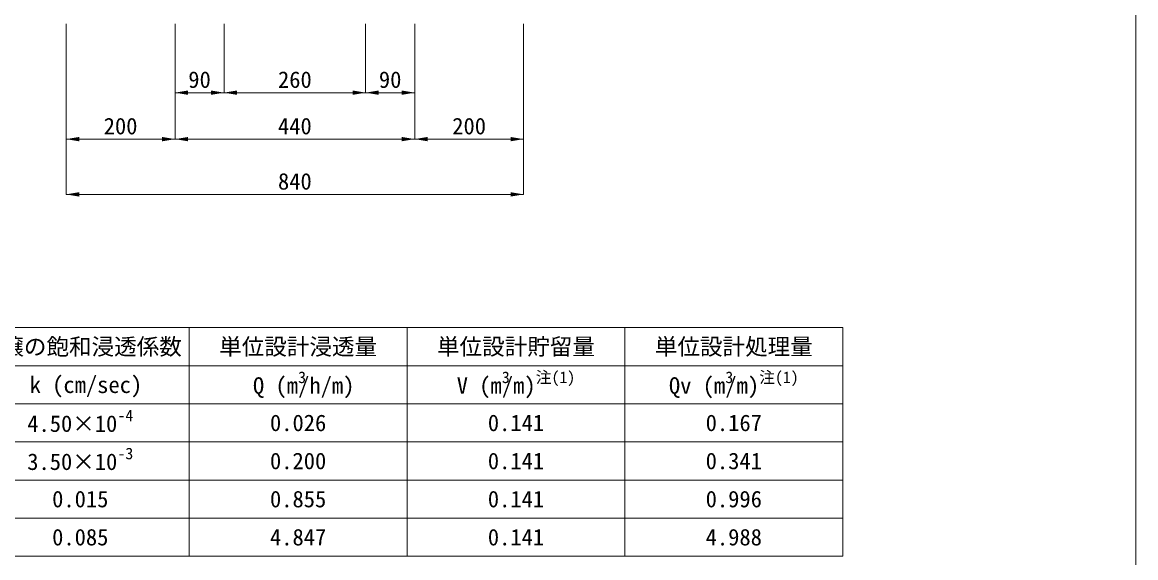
# Model space of a CAD drawing. Units: millimetres at full size. Extents: x 47228 to 87734, y -20408 to -2620.
# Drawn here: x 56403 to 58448, y -17161 to -16177 of the extents above; entities that cross this region are included whole.
import ezdxf
from ezdxf.enums import TextEntityAlignment as Align

# ---------------------------------------------------------------- set-up
doc = ezdxf.new("R2010")
doc.units = ezdxf.units.MM
doc.header["$LTSCALE"] = 40
for name, color, linetype, lineweight in [('0_2', 7, 'Continuous', 5), ('Defpoints_3', 8, 'Continuous', 0), ('寸法線', 7, 'Continuous', 9), ('枠', 5, 'Continuous', 5)]:
    doc.layers.add(name, color=color, linetype=linetype, lineweight=lineweight)
doc.styles.add('ＭＳ ゴシック', font='')
doc.styles.get('ＭＳ ゴシック').set_extended_font_data('MS Gothic')

# ---------------------------------------------------------------- blocks, each defined once
blk = doc.blocks.new('filled_arrow')
at = {"color": 0, "linetype": 'Continuous', "lineweight": -2}
blk.add_solid([(7.5, 1.25), (0, 0), (7.5, -1.25)], dxfattribs=at)

msp = doc.modelspace()

# ---------------------------------------------------------------- linework, layer by layer
at = {"layer": '0_2', "lineweight": 13}
for p, q in [((55909.61, -16737.81), (57909.61, -16737.81)), ((56709.61, -16737.81), (56709.61, -17157.81)), ((57109.61, -16737.81), (57109.61, -17157.81)), ((57509.61, -16737.81), (57509.61, -17157.81)), ((57909.61, -16737.81), (57909.61, -17157.81)), ((55909.61, -16877.81), (57909.61, -16877.81)), ((55909.61, -16947.81), (57909.61, -16947.81)), ((55909.61, -17017.81), (57909.61, -17017.81)), ((55909.61, -17087.81), (57909.61, -17087.81)), ((55909.61, -17157.81), (57909.61, -17157.81))]:
    msp.add_line(p, q, dxfattribs=at)
at = {"layer": 'Defpoints_3'}
msp.add_line((55909.61, -16807.81), (57909.61, -16807.81), dxfattribs=at)
at = {"layer": '寸法線'}
for p, q in [((56483.61, -16179.9), (56483.61, -16391.58)), ((56483.61, -16179.9), (56483.61, -16493.09)), ((56683.61, -16179.9), (56683.61, -16306.23)), ((56683.61, -16179.9), (56683.61, -16391.58)), ((56683.61, -16179.9), (56683.61, -16391.58)), ((56773.61, -16179.9), (56773.61, -16306.23)), ((56773.61, -16179.9), (56773.61, -16306.23)), ((57033.61, -16179.9), (57033.61, -16306.23)), ((57033.61, -16179.9), (57033.61, -16306.23)), ((57123.61, -16179.9), (57123.61, -16306.23)), ((57123.61, -16179.9), (57123.61, -16391.58)), ((57123.61, -16179.9), (57123.61, -16391.58)), ((57323.61, -16179.9), (57323.61, -16391.58)), ((57323.61, -16179.9), (57323.61, -16493.09)), ((56683.61, -16306.23), (56773.61, -16306.23)), ((56773.61, -16306.23), (57033.61, -16306.23)), ((57033.61, -16306.23), (57123.61, -16306.23)), ((56483.61, -16391.58), (56683.61, -16391.58)), ((56683.61, -16391.58), (57123.61, -16391.58)), ((57123.61, -16391.58), (57323.61, -16391.58)), ((56483.61, -16493.09), (57323.61, -16493.09))]:
    msp.add_line(p, q, dxfattribs=at)
at = {"layer": '枠', "lineweight": 20}
msp.add_line((58447.61, -18321.16), (58447.61, -13841.16), dxfattribs=at)

# ---------------------------------------------------------------- block references
at = {"layer": '寸法線', "xscale": 3.2, "yscale": 3.2}
for p in [(56683.61, -16306.23), (56773.61, -16306.23), (57033.61, -16306.23), (56483.61, -16391.58), (56683.61, -16391.58), (57123.61, -16391.58), (56483.61, -16493.09)]:
    msp.add_blockref('filled_arrow', p, dxfattribs=at)
at = {"layer": '寸法線', "xscale": 3.2, "yscale": 3.2, "rotation": 180}
for p in [(56773.61, -16306.23), (57033.61, -16306.23), (57123.61, -16306.23), (56683.61, -16391.58), (57123.61, -16391.58), (57323.61, -16391.58), (57323.61, -16493.09)]:
    msp.add_blockref('filled_arrow', p, dxfattribs=at)

# ---------------------------------------------------------------- texts
at = {"layer": '0_2', "style": 'ＭＳ ゴシック'}
for s, p in [('土壌の飽和浸透係数', (56509.61, -16772.81)), ('単位設計浸透量', (56909.61, -16772.81)), ('単位設計貯留量', (57309.61, -16772.81)), ('単位設計処理量', (57709.61, -16772.81)), (' k (cm/sec)', (56509.61, -16842.81)), ('0.026', (56909.61, -16912.81)), ('0.141', (57309.61, -16912.81)), ('0.167', (57709.61, -16912.81)), ('0.200', (56909.61, -16982.81)), ('0.141', (57309.61, -16982.81)), ('0.341', (57709.61, -16982.81)), ('0.015', (56509.61, -17052.81)), ('0.855', (56909.61, -17052.81)), ('0.141', (57309.61, -17052.81)), ('0.996', (57709.61, -17052.81)), ('0.085', (56509.61, -17122.81)), ('4.847', (56909.61, -17122.81)), ('0.141', (57309.61, -17122.81)), ('4.988', (57709.61, -17122.81))]:
    msp.add_text(s, height=30.38, dxfattribs=at).set_placement(p, align=Align.MIDDLE_CENTER)
for s, height, p in [(' Q (m', 30.38, (56806.01, -16868.52)), ('3', 21.27, (56909.61, -16846.12)), ('/h/m)', 30.38, (56909.61, -16868.52)), ('V (m', 30.38, (57200.83, -16868.52)), ('3', 21.27, (57283.71, -16846.12)), ('/m)', 30.38, (57283.71, -16868.52)), ('注(1)', 21.27, (57345.87, -16846.12)), ('Qv (m', 30.38, (57590.47, -16868.52)), ('3', 21.27, (57694.07, -16846.12)), ('/m)', 30.38, (57694.07, -16868.52)), ('注(1)', 21.27, (57756.23, -16846.12)), ('4.50×10', 30.38, (56412.22, -16938.52)), ('-4', 21.27, (56577.98, -16916.12)), ('3.50×10', 30.38, (56412.22, -17008.52)), ('-3', 21.27, (56577.98, -16986.12))]:
    msp.add_text(s, height=height, dxfattribs=at).set_placement(p, align=Align.BOTTOM_LEFT)
at = {"layer": '寸法線', "style": 'ＭＳ ゴシック'}
for s, p in [('90', (56728.61, -16282.23)), ('260', (56903.61, -16282.23)), ('90', (57078.61, -16282.23)), ('200', (56583.61, -16367.58)), ('440', (56903.61, -16367.58)), ('200', (57223.61, -16367.58)), ('840', (56903.61, -16469.09))]:
    msp.add_text(s, height=30.38, dxfattribs=at).set_placement(p, align=Align.MIDDLE_CENTER)

doc.saveas('drawing.dxf')
